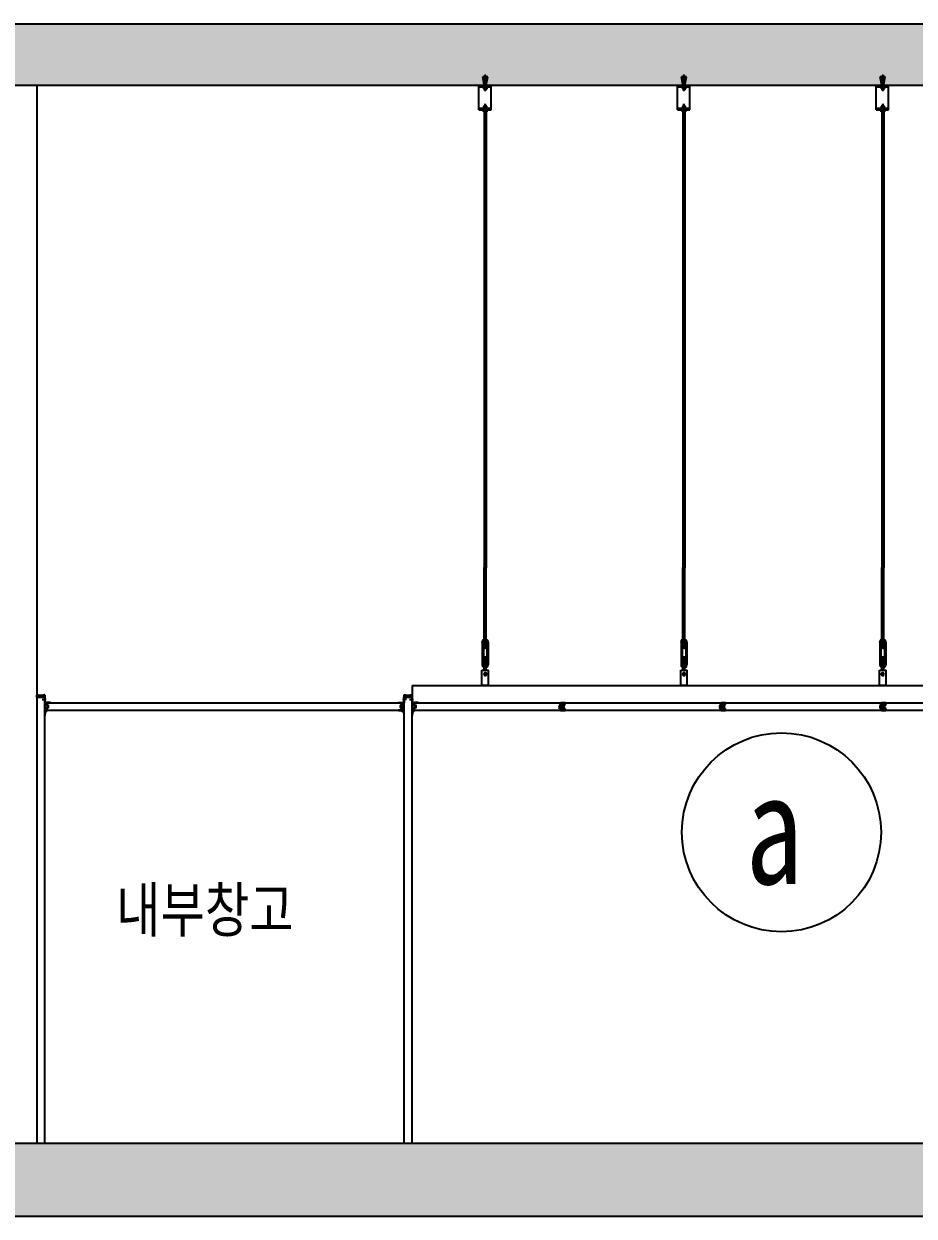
# Model space of a CAD drawing. Header units: millimetres. Extents: x 761574 to 813627, y -447408 to -384263.
# Drawn here: x 808141.4 to 808383, y -385322 to -384998.3 of the extents above; entities that cross this region are included whole.
import ezdxf

# ---------------------------------------------------------------- set-up
doc = ezdxf.new("R2010")
doc.units = ezdxf.units.MM
doc.header["$LTSCALE"] = 500
doc.linetypes.add('CENTER', pattern=[2, 1.25, -0.25, 0.25, -0.25])
doc.linetypes.add('HID', pattern=[2.2, 1.5, -0.7])
doc.layers.add('(크린)벽체 50T PANNEL', color=4, linetype='Continuous', lineweight=20)
for name, color, linetype in [('1', 1, 'CENTER'), ('3', 3, 'Continuous'), ('CAP', 3, 'Continuous'), ('CAUL', 7, 'Continuous'), ('ETC', 6, 'Continuous'), ('H1', 5, 'Continuous'), ('ik_Line', 30, 'Continuous'), ('PANEL', 7, 'Continuous'), ('S', 6, 'Continuous'), ('TEXT1', 2, 'Continuous'), ('TIT1', 3, 'Continuous'), ('방화석고', 9, 'Continuous'), ('크린판넬', 4, 'Continuous')]:
    doc.layers.add(name, color=color, linetype=linetype)
doc.styles.add('글씨1', font='stylu.ttf')
doc.styles.add('돋움', font='')
doc.styles.get('돋움').set_extended_font_data('DotumChe')

# ---------------------------------------------------------------- blocks, each defined once
blk = doc.blocks.new('*X11')
at = {"color": 0}
for p, q in [((627, 241), (627, 242)), ((627, 236), (631, 241)), ((627, 238), (630, 241)), ((627, 239), (628, 241)), ((631, 237), (627, 241)), ((630, 237), (627, 240)), ((628, 236), (627, 238)), ((627, 236), (627, 236)), ((629, 237), (634, 241)), ((634, 236), (629, 241)), ((635, 237), (631, 241)), ((631, 237), (635, 240)), ((635, 239), (632, 241)), ((632, 236), (635, 239)), ((634, 242), (635, 242)), ((635, 240), (634, 241)), ((634, 236), (635, 237)), ((635, 235), (634, 235)), ((635, 242), (635, 242)), ((635, 235), (635, 235))]:
    blk.add_line(p, q, dxfattribs=at)

msp = doc.modelspace()

# ---------------------------------------------------------------- hatches: boundary and pattern name
h = msp.add_hatch(color=253)
h.paths.add_polyline_path([(808147.7, -385182.6), (808147.7, -385183.31), (808148.08, -385183.31), (808148.08, -385183.96), (808147.7, -385183.96), (808147.7, -385184.67), (808147.38, -385184.67), (808147.38, -385183.91), (808148.03, -385183.91), (808148.03, -385183.36), (808147.38, -385183.36), (808147.38, -385182.6)])
h.paths.add_polyline_path([(808147.65, -385182.65), (808147.43, -385182.65), (808147.43, -385183.31), (808147.65, -385183.31)], flags=16)
h.paths.add_polyline_path([(808147.65, -385183.96), (808147.43, -385183.96), (808147.43, -385184.62), (808147.65, -385184.62)], flags=16)
h = msp.add_hatch(color=253)
h.paths.add_polyline_path([(808243.99, -385182.6), (808243.99, -385183.31), (808243.61, -385183.31), (808243.61, -385183.96), (808243.99, -385183.96), (808243.99, -385184.67), (808244.3, -385184.67), (808244.3, -385183.91), (808243.66, -385183.91), (808243.66, -385183.36), (808244.3, -385183.36), (808244.3, -385182.6)])
h.paths.add_polyline_path([(808244.04, -385182.65), (808244.25, -385182.65), (808244.25, -385183.31), (808244.04, -385183.31)], flags=16)
h.paths.add_polyline_path([(808244.04, -385183.96), (808244.25, -385183.96), (808244.25, -385184.62), (808244.04, -385184.62)], flags=16)
h = msp.add_hatch(color=253)
h.paths.add_polyline_path([(808247.36, -385182.6), (808247.36, -385183.31), (808247.74, -385183.31), (808247.74, -385183.96), (808247.36, -385183.96), (808247.36, -385184.67), (808247.04, -385184.67), (808247.04, -385183.91), (808247.69, -385183.91), (808247.69, -385183.36), (808247.04, -385183.36), (808247.04, -385182.6)])
h.paths.add_polyline_path([(808247.31, -385182.65), (808247.09, -385182.65), (808247.09, -385183.31), (808247.31, -385183.31)], flags=16)
h.paths.add_polyline_path([(808247.31, -385183.96), (808247.09, -385183.96), (808247.09, -385184.62), (808247.31, -385184.62)], flags=16)
h = msp.add_hatch(color=254)
edge = h.paths.add_edge_path()
edge.add_line((808287.73, -385182.63), (808287.64, -385182.63))
edge.add_line((808287.64, -385182.63), (808287.64, -385182.77))
edge.add_line((808287.64, -385182.77), (808287.6, -385182.77))
edge.add_line((808287.6, -385182.77), (808287.58, -385182.77))
edge.add_line((808287.58, -385182.77), (808287.58, -385182.71))
edge.add_line((808287.58, -385182.71), (808287.58, -385182.63))
edge.add_line((808287.58, -385182.63), (808287.43, -385182.63))
edge.add_arc((808287.69, -385182.91), 0.381, 48.3618, 131.6382, ccw=False)
edge.add_line((808287.94, -385182.63), (808287.79, -385182.63))
edge.add_line((808287.79, -385182.63), (808287.79, -385182.71))
edge.add_line((808287.79, -385182.71), (808287.79, -385182.77))
edge.add_line((808287.79, -385182.77), (808287.77, -385182.77))
edge.add_line((808287.77, -385182.77), (808287.73, -385182.77))
edge.add_line((808287.73, -385182.77), (808287.73, -385182.63))
h = msp.add_hatch(color=254)
edge = h.paths.add_edge_path()
edge.add_line((808331.25, -385182.63), (808331.16, -385182.63))
edge.add_line((808331.16, -385182.63), (808331.16, -385182.77))
edge.add_line((808331.16, -385182.77), (808331.12, -385182.77))
edge.add_line((808331.12, -385182.77), (808331.1, -385182.77))
edge.add_line((808331.1, -385182.77), (808331.1, -385182.71))
edge.add_line((808331.1, -385182.71), (808331.1, -385182.63))
edge.add_line((808331.1, -385182.63), (808330.95, -385182.63))
edge.add_arc((808331.21, -385182.91), 0.381, 48.3618, 131.6382, ccw=False)
edge.add_line((808331.46, -385182.63), (808331.31, -385182.63))
edge.add_line((808331.31, -385182.63), (808331.31, -385182.71))
edge.add_line((808331.31, -385182.71), (808331.31, -385182.77))
edge.add_line((808331.31, -385182.77), (808331.29, -385182.77))
edge.add_line((808331.29, -385182.77), (808331.25, -385182.77))
edge.add_line((808331.25, -385182.77), (808331.25, -385182.63))
h = msp.add_hatch(color=254)
edge = h.paths.add_edge_path()
edge.add_line((808374.77, -385182.63), (808374.68, -385182.63))
edge.add_line((808374.68, -385182.63), (808374.68, -385182.77))
edge.add_line((808374.68, -385182.77), (808374.64, -385182.77))
edge.add_line((808374.64, -385182.77), (808374.62, -385182.77))
edge.add_line((808374.62, -385182.77), (808374.62, -385182.71))
edge.add_line((808374.62, -385182.71), (808374.62, -385182.63))
edge.add_line((808374.62, -385182.63), (808374.47, -385182.63))
edge.add_arc((808374.73, -385182.91), 0.381, 48.3618, 131.6382, ccw=False)
edge.add_line((808374.98, -385182.63), (808374.83, -385182.63))
edge.add_line((808374.83, -385182.63), (808374.83, -385182.71))
edge.add_line((808374.83, -385182.71), (808374.83, -385182.77))
edge.add_line((808374.83, -385182.77), (808374.81, -385182.77))
edge.add_line((808374.81, -385182.77), (808374.77, -385182.77))
edge.add_line((808374.77, -385182.77), (808374.77, -385182.63))
at = {"layer": 'ik_Line'}
h = msp.add_hatch(dxfattribs=at)
h.set_pattern_fill('AR-CONC', color=8, scale=2.56, style=0)
h.set_pattern_definition([(50, (-2188353.002, 961625.568), (18.361860675, -1.606454656), [1.92, -21.12]), (355, (-2188353.002, 961625.568), (-3.55203414, 19.25611862), [1.536, -16.896]), (100.4514, (-2188351.472, 961625.435), (14.80984017, 17.64965228), [1.63174886, -17.94923807]), (46.1842, (-2188353.002, 961630.688), (27.32137084, -4.23728677), [2.88, -31.68]), (96.6356, (-2188350.725, 961630.335), (23.92736526, 24.9374175), [2.44762337, -26.9238528]), (351.1842, (-2188353.002, 961630.688), (23.9273458, 24.93743618), [2.304, -25.344]), (21, (-2188350.442, 961629.408), (15.280820534, -10.3070436), [1.92, -21.12]), (326, (-2188350.442, 961629.408), (6.2288725, 18.56384115), [1.536, -16.896]), (71.4514, (-2188349.169, 961628.55), (21.50969929, 8.25678072), [1.63174886, -17.94923807]), (37.5, (-2188353.002, 961625.5685), (0.311292296, 8.522082658), [0, -16.6912, 0, -17.152, 0, -16.96]), (7.5, (-2188353.002, 961625.5685), (6.734580159, 10.096939824), [0, -9.7792, 0, -16.3072, 0, -6.464]), (327.5, (-2188358.711, 961625.5685), (13.665854366, -0.577404716), [0, -6.4, 0, -19.968, 0, -26.496]), (317.5, (-2188361.271, 961625.568), (14.929565935, 2.562687548), [0, -8.32, 0, -13.2608, 0, -18.816])])
h.paths.add_polyline_path([(807476.17, -384998.34), (810100.71, -384998.34), (810100.71, -385014.97), (807476.17, -385014.97)])
h = msp.add_hatch(dxfattribs=at)
h.set_pattern_fill('AR-CONC', color=8, scale=2.56, style=0)
h.set_pattern_definition([(50, (-2189542.116, 961534.237), (18.361860675, -1.606454656), [1.92, -21.12]), (355, (-2189542.116, 961534.237), (-3.55203414, 19.25611862), [1.536, -16.896]), (100.4514, (-2189540.586, 961534.103), (14.80984017, 17.64965228), [1.63174886, -17.94923807]), (46.1842, (-2189542.116, 961539.357), (27.32137084, -4.23728677), [2.88, -31.68]), (96.6356, (-2189539.84, 961539.004), (23.92736526, 24.9374175), [2.44762337, -26.9238528]), (351.1842, (-2189542.116, 961539.357), (23.9273458, 24.93743618), [2.304, -25.344]), (21, (-2189539.556, 961538.077), (15.280820534, -10.3070436), [1.92, -21.12]), (326, (-2189539.556, 961538.077), (6.2288725, 18.56384115), [1.536, -16.896]), (71.4514, (-2189538.282, 961537.218), (21.50969929, 8.25678072), [1.63174886, -17.94923807]), (37.5, (-2189542.116, 961534.237), (0.311292296, 8.522082658), [0, -16.6912, 0, -17.152, 0, -16.96]), (7.5, (-2189542.116, 961534.237), (6.734580159, 10.096939824), [0, -9.7792, 0, -16.3072, 0, -6.464]), (327.5, (-2189547.8246, 961534.237), (13.665854366, -0.577404716), [0, -6.4, 0, -19.968, 0, -26.496]), (317.5, (-2189550.385, 961534.237), (14.929565935, 2.562687548), [0, -8.32, 0, -13.2608, 0, -18.816])])
h.paths.add_polyline_path([(807476.17, -385302.17), (810643.84, -385302.17), (810643.84, -385321.98), (807476.17, -385321.98)])

# ---------------------------------------------------------------- linework, layer by layer
at = {"layer": '(크린)벽체 50T PANNEL', "ltscale": 0.1}
for p, q in [((808144.92, -385180.5), (808147.1, -385180.5)), ((808147.1, -385181.15), (808144.92, -385181.15)), ((808244.59, -385180.5), (808246.76, -385180.5)), ((808246.76, -385181.15), (808244.59, -385181.15))]:
    msp.add_line(p, q, dxfattribs=at)
at = {"color": 2}
for p, q in [((807476.17, -384998.34), (810100.71, -384998.34)), ((807593, -385014.97), (809752.54, -385014.97)), ((807593.96, -385302.17), (809752.54, -385302.17)), ((807476.17, -385321.98), (810643.84, -385321.98))]:
    msp.add_line(p, q, dxfattribs=at)
at = {"color": 8, "linetype": 'HID'}
for p, q in [((808267.28, -385012.68), (808265.92, -385012.68)), ((808266.78, -385012.37), (808266.42, -385012.37)), ((808266.42, -385012.37), (808266.42, -385015.52)), ((808266.78, -385015.52), (808266.78, -385012.37)), ((808321.21, -385012.68), (808319.85, -385012.68)), ((808320.71, -385012.37), (808320.35, -385012.37)), ((808320.35, -385012.37), (808320.35, -385015.52)), ((808320.71, -385015.52), (808320.71, -385012.37)), ((808375.13, -385012.68), (808373.78, -385012.68)), ((808374.63, -385012.37), (808374.28, -385012.37)), ((808374.28, -385012.37), (808374.28, -385015.52)), ((808374.63, -385015.52), (808374.63, -385012.37))]:
    msp.add_line(p, q, dxfattribs=at)
at = {"color": 8, "linetype": 'HID', "ltscale": 0.1}
for p, q in [((808266.42, -385015.42), (808265.92, -385012.68)), ((808266.78, -385015.42), (808267.28, -385012.68)), ((808320.35, -385015.42), (808319.85, -385012.68)), ((808320.71, -385015.42), (808321.21, -385012.68)), ((808374.28, -385015.42), (808373.78, -385012.68)), ((808374.63, -385015.42), (808375.13, -385012.68))]:
    msp.add_line(p, q, dxfattribs=at)
for p, q in [((808264.85, -385014.97), (808268.2, -385014.97)), ((808264.85, -385021.68), (808264.85, -385014.97)), ((808264.85, -385015.42), (808268.2, -385015.42)), ((808265.93, -385015.52), (808265.93, -385015.42)), ((808267.19, -385015.52), (808265.93, -385015.52)), ((808266.15, -385015.52), (808266.15, -385016)), ((808266.15, -385016), (808267.09, -385016)), ((808266.34, -385015.52), (808266.34, -385016)), ((808266.42, -385016), (808266.42, -385016.47)), ((808266.78, -385016.47), (808266.42, -385016.47)), ((808266.78, -385016.47), (808266.78, -385016)), ((808266.87, -385015.52), (808266.87, -385016)), ((808267.09, -385016), (808267.09, -385015.52)), ((808267.19, -385015.42), (808267.19, -385015.52)), ((808268.2, -385021.68), (808268.2, -385014.97)), ((808318.77, -385014.97), (808322.13, -385014.97)), ((808318.77, -385021.68), (808318.77, -385014.97)), ((808318.77, -385015.42), (808322.13, -385015.42)), ((808319.85, -385015.52), (808319.85, -385015.42)), ((808321.11, -385015.52), (808319.85, -385015.52)), ((808320.08, -385015.52), (808320.08, -385016)), ((808320.08, -385016), (808321.02, -385016)), ((808320.26, -385015.52), (808320.26, -385016)), ((808320.35, -385016), (808320.35, -385016.47)), ((808320.71, -385016.47), (808320.35, -385016.47)), ((808320.71, -385016.47), (808320.71, -385016)), ((808320.79, -385015.52), (808320.79, -385016)), ((808321.02, -385016), (808321.02, -385015.52)), ((808321.11, -385015.42), (808321.11, -385015.52)), ((808322.13, -385021.68), (808322.13, -385014.97)), ((808372.7, -385014.97), (808376.05, -385014.97)), ((808372.7, -385021.68), (808372.7, -385014.97)), ((808372.7, -385015.42), (808376.05, -385015.42)), ((808373.78, -385015.52), (808373.78, -385015.42)), ((808375.04, -385015.52), (808373.78, -385015.52)), ((808374, -385015.52), (808374, -385016)), ((808374, -385016), (808374.94, -385016)), ((808374.19, -385015.52), (808374.19, -385016)), ((808374.28, -385016), (808374.28, -385016.47)), ((808374.63, -385016.47), (808374.28, -385016.47)), ((808374.63, -385016.47), (808374.63, -385016)), ((808374.72, -385015.52), (808374.72, -385016)), ((808374.94, -385016), (808374.94, -385015.52)), ((808375.04, -385015.42), (808375.04, -385015.52)), ((808376.05, -385021.68), (808376.05, -385014.97)), ((808264.85, -385021.23), (808268.2, -385021.23)), ((808264.85, -385021.68), (808268.2, -385021.68)), ((808266.34, -385022.24), (808266.34, -385146.04)), ((808266.87, -385022.24), (808266.87, -385146.04)), ((808318.77, -385021.23), (808322.13, -385021.23)), ((808318.77, -385021.68), (808322.13, -385021.68)), ((808320.26, -385022.24), (808320.26, -385146.04)), ((808320.8, -385022.24), (808320.8, -385146.04)), ((808372.7, -385021.23), (808376.05, -385021.23)), ((808372.7, -385021.68), (808376.05, -385021.68)), ((808374.19, -385022.24), (808374.19, -385146.04)), ((808374.72, -385022.24), (808374.72, -385146.04)), ((808266.33, -385166.91), (808266.34, -385145.92)), ((808266.86, -385166.91), (808266.87, -385145.92)), ((808320.25, -385166.91), (808320.26, -385145.92)), ((808320.79, -385166.91), (808320.8, -385145.92)), ((808374.18, -385166.91), (808374.19, -385145.92)), ((808374.72, -385166.91), (808374.72, -385145.92)), ((808266.33, -385167.71), (808266.33, -385165.88)), ((808266.86, -385167.71), (808266.86, -385165.88)), ((808320.25, -385167.71), (808320.25, -385165.88)), ((808320.79, -385167.71), (808320.79, -385165.88)), ((808374.18, -385167.71), (808374.18, -385165.88)), ((808374.72, -385167.71), (808374.72, -385165.88))]:
    msp.add_line(p, q)
at = {"color": 7}
for p, q in [((808266.73, -385167.84), (808266.46, -385167.84)), ((808266.73, -385167.84), (808266.46, -385167.84)), ((808320.66, -385167.84), (808320.39, -385167.84)), ((808320.66, -385167.84), (808320.39, -385167.84)), ((808374.58, -385167.84), (808374.31, -385167.84)), ((808374.58, -385167.84), (808374.31, -385167.84))]:
    msp.add_line(p, q, dxfattribs=at)
at = {"color": 6, "linetype": 'Continuous'}
for q in [(808589.44, -385177.96), (808246.76, -385182.63)]:
    msp.add_line((808246.76, -385177.96), q, dxfattribs=at)
at = {"color": 4}
for p, q in [((808287.07, -385182.72), (808287.07, -385183.15)), ((808287.49, -385183.18), (808287.07, -385182.76)), ((808287.38, -385183.22), (808287.07, -385182.91)), ((808287.51, -385182.67), (808287.11, -385182.67)), ((808287.55, -385183.1), (808287.13, -385182.67)), ((808287.55, -385182.95), (808287.28, -385182.67)), ((808287.55, -385182.8), (808287.43, -385182.67)), ((808287.55, -385183.14), (808287.55, -385182.72)), ((808287.82, -385182.7), (808287.82, -385183.14)), ((808288.24, -385183.17), (808287.82, -385182.75)), ((808288.13, -385183.21), (808287.82, -385182.9)), ((808288.26, -385182.66), (808287.86, -385182.66)), ((808288.3, -385183.09), (808287.88, -385182.66)), ((808288.3, -385182.94), (808288.03, -385182.66)), ((808288.3, -385182.79), (808288.18, -385182.66)), ((808288.3, -385183.13), (808288.3, -385182.7)), ((808330.59, -385182.72), (808330.59, -385183.15)), ((808331.01, -385183.18), (808330.59, -385182.76)), ((808330.9, -385183.22), (808330.59, -385182.91)), ((808331.03, -385182.67), (808330.63, -385182.67)), ((808331.07, -385183.1), (808330.65, -385182.67)), ((808331.07, -385182.95), (808330.8, -385182.67)), ((808331.07, -385182.8), (808330.95, -385182.67)), ((808331.07, -385183.14), (808331.07, -385182.72)), ((808331.34, -385182.7), (808331.34, -385183.14)), ((808331.76, -385183.17), (808331.34, -385182.75)), ((808331.65, -385183.21), (808331.34, -385182.9)), ((808331.78, -385182.66), (808331.38, -385182.66)), ((808331.82, -385183.09), (808331.4, -385182.66)), ((808331.82, -385182.94), (808331.55, -385182.66)), ((808331.82, -385182.79), (808331.7, -385182.66)), ((808331.82, -385183.13), (808331.82, -385182.7)), ((808374.11, -385182.72), (808374.11, -385183.15)), ((808374.53, -385183.18), (808374.11, -385182.76)), ((808374.42, -385183.22), (808374.11, -385182.91)), ((808374.55, -385182.67), (808374.15, -385182.67)), ((808374.59, -385183.1), (808374.17, -385182.67)), ((808374.59, -385182.95), (808374.32, -385182.67)), ((808374.59, -385182.8), (808374.47, -385182.67)), ((808374.59, -385183.14), (808374.59, -385182.72)), ((808374.86, -385182.7), (808374.86, -385183.14)), ((808375.28, -385183.17), (808374.86, -385182.75)), ((808375.17, -385183.21), (808374.86, -385182.9)), ((808375.3, -385182.66), (808374.9, -385182.66)), ((808375.34, -385183.09), (808374.92, -385182.66)), ((808375.34, -385182.94), (808375.07, -385182.66)), ((808375.34, -385182.79), (808375.22, -385182.66)), ((808375.34, -385183.13), (808375.34, -385182.7)), ((808286.77, -385183.26), (808286.66, -385183.37)), ((808286.66, -385183.37), (808286.66, -385183.64)), ((808287.21, -385183.96), (808286.66, -385183.41)), ((808287.21, -385184.11), (808286.66, -385183.56)), ((808286.66, -385183.76), (808286.66, -385184.03)), ((808286.95, -385184.14), (808286.66, -385183.85)), ((808286.8, -385184.14), (808286.66, -385184)), ((808286.66, -385184.03), (808286.77, -385184.14)), ((808287.55, -385184.59), (808286.69, -385183.73)), ((808287.21, -385183.81), (808286.72, -385183.31)), ((808286.96, -385183.26), (808286.77, -385183.26)), ((808286.77, -385184.14), (808286.96, -385184.14)), ((808287.21, -385183.65), (808286.82, -385183.26)), ((808287.07, -385183.15), (808286.96, -385183.26)), ((808287.21, -385183.51), (808286.96, -385183.26)), ((808286.96, -385184.14), (808287.07, -385184.25)), ((808287.21, -385183.36), (808287.04, -385183.18)), ((808287.24, -385183.23), (808287.07, -385183.06)), ((808287.07, -385184.25), (808287.07, -385184.68)), ((808287.53, -385184.72), (808287.07, -385184.26)), ((808287.39, -385184.73), (808287.07, -385184.41)), ((808287.24, -385184.73), (808287.07, -385184.56)), ((808287.11, -385184.73), (808287.51, -385184.73)), ((808287.21, -385183.64), (808287.21, -385183.27)), ((808287.21, -385184.13), (808287.21, -385183.76)), ((808287.26, -385183.22), (808287.43, -385183.22)), ((808287.43, -385184.18), (808287.26, -385184.18)), ((808287.55, -385184.44), (808287.29, -385184.18)), ((808287.52, -385183.25), (808287.41, -385183.35)), ((808287.41, -385183.35), (808287.41, -385183.63)), ((808287.96, -385183.94), (808287.41, -385183.39)), ((808287.96, -385184.09), (808287.41, -385183.54)), ((808287.41, -385183.75), (808287.41, -385184.02)), ((808287.7, -385184.13), (808287.41, -385183.84)), ((808287.55, -385184.13), (808287.41, -385183.99)), ((808287.41, -385184.02), (808287.52, -385184.13)), ((808287.43, -385183.22), (808287.55, -385183.14)), ((808287.55, -385184.26), (808287.43, -385184.18)), ((808288.3, -385184.58), (808287.44, -385183.72)), ((808287.55, -385184.29), (808287.45, -385184.19)), ((808287.96, -385183.79), (808287.47, -385183.3)), ((808287.71, -385183.25), (808287.52, -385183.25)), ((808287.52, -385184.13), (808287.71, -385184.13)), ((808287.55, -385184.68), (808287.55, -385184.26)), ((808287.96, -385183.64), (808287.57, -385183.25)), ((808287.82, -385183.14), (808287.71, -385183.25)), ((808287.96, -385183.5), (808287.71, -385183.24)), ((808287.71, -385184.13), (808287.82, -385184.23)), ((808287.96, -385183.35), (808287.79, -385183.17)), ((808287.99, -385183.22), (808287.82, -385183.05)), ((808287.82, -385184.23), (808287.82, -385184.67)), ((808288.28, -385184.71), (808287.82, -385184.24)), ((808288.14, -385184.71), (808287.82, -385184.39)), ((808287.99, -385184.71), (808287.82, -385184.54)), ((808287.86, -385184.71), (808288.26, -385184.71)), ((808287.96, -385183.63), (808287.96, -385183.25)), ((808287.96, -385184.12), (808287.96, -385183.75)), ((808288.01, -385183.21), (808288.18, -385183.21)), ((808288.18, -385184.16), (808288.01, -385184.16)), ((808288.3, -385184.43), (808288.04, -385184.16)), ((808288.18, -385183.21), (808288.3, -385183.13)), ((808288.3, -385184.25), (808288.18, -385184.16)), ((808288.3, -385184.28), (808288.2, -385184.18)), ((808288.3, -385184.67), (808288.3, -385184.25)), ((808330.29, -385183.26), (808330.18, -385183.37)), ((808330.18, -385183.37), (808330.18, -385183.64)), ((808330.73, -385183.96), (808330.18, -385183.41)), ((808330.73, -385184.11), (808330.18, -385183.56)), ((808330.18, -385183.76), (808330.18, -385184.03)), ((808330.47, -385184.14), (808330.18, -385183.85)), ((808330.32, -385184.14), (808330.18, -385184)), ((808330.18, -385184.03), (808330.29, -385184.14)), ((808331.07, -385184.59), (808330.21, -385183.73)), ((808330.73, -385183.81), (808330.24, -385183.31)), ((808330.48, -385183.26), (808330.29, -385183.26)), ((808330.29, -385184.14), (808330.48, -385184.14)), ((808330.73, -385183.65), (808330.34, -385183.26)), ((808330.59, -385183.15), (808330.48, -385183.26)), ((808330.73, -385183.51), (808330.48, -385183.26)), ((808330.48, -385184.14), (808330.59, -385184.25)), ((808330.73, -385183.36), (808330.56, -385183.18)), ((808330.76, -385183.23), (808330.59, -385183.06)), ((808330.59, -385184.25), (808330.59, -385184.68)), ((808331.05, -385184.72), (808330.59, -385184.26)), ((808330.91, -385184.73), (808330.59, -385184.41)), ((808330.76, -385184.73), (808330.59, -385184.56)), ((808330.63, -385184.73), (808331.03, -385184.73)), ((808330.73, -385183.64), (808330.73, -385183.27)), ((808330.73, -385184.13), (808330.73, -385183.76)), ((808330.78, -385183.22), (808330.95, -385183.22)), ((808330.95, -385184.18), (808330.78, -385184.18)), ((808331.07, -385184.44), (808330.81, -385184.18)), ((808331.04, -385183.25), (808330.93, -385183.35)), ((808330.93, -385183.35), (808330.93, -385183.63)), ((808331.48, -385183.94), (808330.93, -385183.39)), ((808331.48, -385184.09), (808330.93, -385183.54)), ((808330.93, -385183.75), (808330.93, -385184.02)), ((808331.22, -385184.13), (808330.93, -385183.84)), ((808331.07, -385184.13), (808330.93, -385183.99)), ((808330.93, -385184.02), (808331.04, -385184.13)), ((808330.95, -385183.22), (808331.07, -385183.14)), ((808331.07, -385184.26), (808330.95, -385184.18)), ((808331.82, -385184.58), (808330.96, -385183.72)), ((808331.07, -385184.29), (808330.97, -385184.19)), ((808331.48, -385183.79), (808330.99, -385183.3)), ((808331.23, -385183.25), (808331.04, -385183.25)), ((808331.04, -385184.13), (808331.23, -385184.13)), ((808331.07, -385184.68), (808331.07, -385184.26)), ((808331.48, -385183.64), (808331.09, -385183.25)), ((808331.34, -385183.14), (808331.23, -385183.25)), ((808331.48, -385183.5), (808331.23, -385183.24)), ((808331.23, -385184.13), (808331.34, -385184.23)), ((808331.48, -385183.35), (808331.31, -385183.17)), ((808331.51, -385183.22), (808331.34, -385183.05)), ((808331.34, -385184.23), (808331.34, -385184.67)), ((808331.8, -385184.71), (808331.34, -385184.24)), ((808331.66, -385184.71), (808331.34, -385184.39)), ((808331.51, -385184.71), (808331.34, -385184.54)), ((808331.38, -385184.71), (808331.78, -385184.71)), ((808331.48, -385183.63), (808331.48, -385183.25)), ((808331.48, -385184.12), (808331.48, -385183.75)), ((808331.53, -385183.21), (808331.7, -385183.21)), ((808331.7, -385184.16), (808331.53, -385184.16)), ((808331.82, -385184.43), (808331.56, -385184.16)), ((808331.7, -385183.21), (808331.82, -385183.13)), ((808331.82, -385184.25), (808331.7, -385184.16)), ((808331.82, -385184.28), (808331.72, -385184.18)), ((808331.82, -385184.67), (808331.82, -385184.25)), ((808373.81, -385183.26), (808373.7, -385183.37)), ((808373.7, -385183.37), (808373.7, -385183.64)), ((808374.25, -385183.96), (808373.7, -385183.41)), ((808374.25, -385184.11), (808373.7, -385183.56)), ((808373.7, -385183.76), (808373.7, -385184.03)), ((808373.99, -385184.14), (808373.7, -385183.85)), ((808373.84, -385184.14), (808373.7, -385184)), ((808373.7, -385184.03), (808373.81, -385184.14)), ((808374.59, -385184.59), (808373.73, -385183.73)), ((808374.25, -385183.81), (808373.76, -385183.31)), ((808374, -385183.26), (808373.81, -385183.26)), ((808373.81, -385184.14), (808374, -385184.14)), ((808374.25, -385183.65), (808373.86, -385183.26)), ((808374.11, -385183.15), (808374, -385183.26)), ((808374.25, -385183.51), (808374, -385183.26)), ((808374, -385184.14), (808374.11, -385184.25)), ((808374.25, -385183.36), (808374.08, -385183.18)), ((808374.28, -385183.23), (808374.11, -385183.06)), ((808374.11, -385184.25), (808374.11, -385184.68)), ((808374.57, -385184.72), (808374.11, -385184.26)), ((808374.43, -385184.73), (808374.11, -385184.41)), ((808374.28, -385184.73), (808374.11, -385184.56)), ((808374.15, -385184.73), (808374.55, -385184.73)), ((808374.25, -385183.64), (808374.25, -385183.27)), ((808374.25, -385184.13), (808374.25, -385183.76)), ((808374.3, -385183.22), (808374.47, -385183.22)), ((808374.47, -385184.18), (808374.3, -385184.18)), ((808374.59, -385184.44), (808374.33, -385184.18)), ((808374.56, -385183.25), (808374.45, -385183.35)), ((808374.45, -385183.35), (808374.45, -385183.63)), ((808375, -385183.94), (808374.45, -385183.39)), ((808375, -385184.09), (808374.45, -385183.54)), ((808374.45, -385183.75), (808374.45, -385184.02)), ((808374.74, -385184.13), (808374.45, -385183.84)), ((808374.59, -385184.13), (808374.45, -385183.99)), ((808374.45, -385184.02), (808374.56, -385184.13)), ((808374.47, -385183.22), (808374.59, -385183.14)), ((808374.59, -385184.26), (808374.47, -385184.18)), ((808375.34, -385184.58), (808374.48, -385183.72)), ((808374.59, -385184.29), (808374.49, -385184.19)), ((808375, -385183.79), (808374.51, -385183.3)), ((808374.75, -385183.25), (808374.56, -385183.25)), ((808374.56, -385184.13), (808374.75, -385184.13)), ((808374.59, -385184.68), (808374.59, -385184.26)), ((808375, -385183.64), (808374.61, -385183.25)), ((808374.86, -385183.14), (808374.75, -385183.25)), ((808375, -385183.5), (808374.75, -385183.24)), ((808374.75, -385184.13), (808374.86, -385184.23)), ((808375, -385183.35), (808374.83, -385183.17)), ((808375.03, -385183.22), (808374.86, -385183.05)), ((808374.86, -385184.23), (808374.86, -385184.67)), ((808375.32, -385184.71), (808374.86, -385184.24)), ((808375.18, -385184.71), (808374.86, -385184.39)), ((808375.03, -385184.71), (808374.86, -385184.54)), ((808374.9, -385184.71), (808375.3, -385184.71)), ((808375, -385183.63), (808375, -385183.25)), ((808375, -385184.12), (808375, -385183.75)), ((808375.05, -385183.21), (808375.22, -385183.21)), ((808375.22, -385184.16), (808375.05, -385184.16)), ((808375.34, -385184.43), (808375.08, -385184.16)), ((808375.22, -385183.21), (808375.34, -385183.13)), ((808375.34, -385184.25), (808375.22, -385184.16)), ((808375.34, -385184.28), (808375.24, -385184.18)), ((808375.34, -385184.67), (808375.34, -385184.25))]:
    msp.add_line(p, q, dxfattribs=at)
for points in [[(808267.01, -385174.83), (808266.8, -385174.48), (808266.4, -385174.48), (808266.19, -385174.83), (808266.4, -385175.18), (808266.8, -385175.18)], [(808320.93, -385174.83), (808320.73, -385174.48), (808320.32, -385174.48), (808320.12, -385174.83), (808320.32, -385175.18), (808320.73, -385175.18)], [(808374.86, -385174.83), (808374.65, -385174.48), (808374.25, -385174.48), (808374.05, -385174.83), (808374.25, -385175.18), (808374.65, -385175.18)]]:
    msp.add_lwpolyline(points, close=True)
at = {"color": 2}
for points in [[(808145.46, -385180.77), (808145.46, -385181.1, -0.414214), (808145.45, -385181.11), (808144.99, -385181.11, -0.414214), (808144.98, -385181.1), (808144.98, -385180.56, -0.414214), (808144.99, -385180.55), (808145.39, -385180.55), (808145.46, -385180.65)], [(808145.52, -385181.11, -0.414214), (808145.51, -385181.1), (808145.51, -385180.87, -0.414214), (808145.52, -385180.86), (808146.5, -385180.86, -0.414214), (808146.52, -385180.87), (808146.52, -385181.1, -0.414214), (808146.5, -385181.11)], [(808146.58, -385181.11, -0.414214), (808146.56, -385181.1), (808146.56, -385180.77), (808146.56, -385180.65), (808146.63, -385180.55), (808147.03, -385180.55, -0.414214), (808147.05, -385180.56), (808147.05, -385181.1, -0.414214), (808147.03, -385181.11)], [(808245.12, -385180.77), (808245.12, -385181.1, -0.414214), (808245.11, -385181.11), (808244.65, -385181.11, -0.414214), (808244.64, -385181.1), (808244.64, -385180.56, -0.414214), (808244.65, -385180.55), (808245.06, -385180.55), (808245.12, -385180.65)], [(808245.18, -385181.11, -0.414214), (808245.17, -385181.1), (808245.17, -385180.87, -0.414214), (808245.18, -385180.86), (808246.16, -385180.86, -0.414214), (808246.18, -385180.87), (808246.18, -385181.1, -0.414214), (808246.16, -385181.11)], [(808246.24, -385181.11, -0.414214), (808246.22, -385181.1), (808246.22, -385180.77), (808246.22, -385180.65), (808246.29, -385180.55), (808246.69, -385180.55, -0.414214), (808246.71, -385180.56), (808246.71, -385181.1, -0.414214), (808246.69, -385181.11)]]:
    msp.add_lwpolyline(points, format="xyb", close=True, dxfattribs=at)
for centre in [(808266.6, -385174.83), (808320.53, -385174.83), (808374.45, -385174.83)]:
    msp.add_circle(centre, 0.182)
at = {"color": 7}
for centre, start, end in [((808266.46, -385167.71), 180, 270), ((808266.46, -385167.71), 180, 270), ((808266.73, -385167.71), 270, 0), ((808266.73, -385167.71), 270, 0), ((808320.39, -385167.71), 180, 270), ((808320.39, -385167.71), 180, 270), ((808320.66, -385167.71), 270, 0), ((808320.66, -385167.71), 270, 0), ((808374.31, -385167.71), 180, 270), ((808374.31, -385167.71), 180, 270), ((808374.58, -385167.71), 270, 0), ((808374.58, -385167.71), 270, 0)]:
    msp.add_arc(centre, 0.134, start, end, dxfattribs=at)
at = {"color": 4}
for centre, radius, start, end in [((808287.11, -385182.72), 0.0423, 90, 180), ((808287.51, -385182.72), 0.0423, 0, 90), ((808287.86, -385182.7), 0.0423, 90, 180), ((808288.26, -385182.7), 0.0423, 0, 90), ((808330.63, -385182.72), 0.0423, 90, 180), ((808331.03, -385182.72), 0.0423, 0, 90), ((808331.38, -385182.7), 0.0423, 90, 180), ((808331.78, -385182.7), 0.0423, 0, 90), ((808374.15, -385182.72), 0.0423, 90, 180), ((808374.55, -385182.72), 0.0423, 0, 90), ((808374.9, -385182.7), 0.0423, 90, 180), ((808375.3, -385182.7), 0.0423, 0, 90), ((808286.69, -385183.64), 0.0212, 180, 250.5288), ((808286.69, -385183.76), 0.0212, 109.4712, 180), ((808286.66, -385183.7), 0.0423, 289.4712, 70.5288), ((808287.11, -385184.68), 0.0423, 180, 270), ((808287.21, -385183.7), 0.0423, 109.4712, 250.5288), ((808287.19, -385183.64), 0.0212, 289.4712, 0), ((808287.19, -385183.76), 0.0212, 0, 70.5288), ((808287.26, -385183.27), 0.0423, 90, 180), ((808287.26, -385184.13), 0.0423, 180, 270), ((808287.44, -385183.63), 0.0212, 180, 250.5288), ((808287.44, -385183.75), 0.0212, 109.4712, 180), ((808287.41, -385183.69), 0.0423, 289.4712, 70.5288), ((808287.51, -385184.68), 0.0423, 270, 0), ((808287.86, -385184.67), 0.0423, 180, 270), ((808287.96, -385183.69), 0.0423, 109.4712, 250.5288), ((808287.94, -385183.63), 0.0212, 289.4712, 0), ((808287.94, -385183.75), 0.0212, 0, 70.5288), ((808288.01, -385183.25), 0.0423, 90, 180), ((808288.01, -385184.12), 0.0423, 180, 270), ((808288.26, -385184.67), 0.0423, 270, 0), ((808330.21, -385183.64), 0.0212, 180, 250.5288), ((808330.21, -385183.76), 0.0212, 109.4712, 180), ((808330.18, -385183.7), 0.0423, 289.4712, 70.5288), ((808330.63, -385184.68), 0.0423, 180, 270), ((808330.73, -385183.7), 0.0423, 109.4712, 250.5288), ((808330.71, -385183.64), 0.0212, 289.4712, 0), ((808330.71, -385183.76), 0.0212, 0, 70.5288), ((808330.78, -385183.27), 0.0423, 90, 180), ((808330.78, -385184.13), 0.0423, 180, 270), ((808330.96, -385183.63), 0.0212, 180, 250.5288), ((808330.96, -385183.75), 0.0212, 109.4712, 180), ((808330.93, -385183.69), 0.0423, 289.4712, 70.5288), ((808331.03, -385184.68), 0.0423, 270, 0), ((808331.38, -385184.67), 0.0423, 180, 270), ((808331.48, -385183.69), 0.0423, 109.4712, 250.5288), ((808331.46, -385183.63), 0.0212, 289.4712, 0), ((808331.46, -385183.75), 0.0212, 0, 70.5288), ((808331.53, -385183.25), 0.0423, 90, 180), ((808331.53, -385184.12), 0.0423, 180, 270), ((808331.78, -385184.67), 0.0423, 270, 0), ((808373.73, -385183.64), 0.0212, 180, 250.5288), ((808373.73, -385183.76), 0.0212, 109.4712, 180), ((808373.7, -385183.7), 0.0423, 289.4712, 70.5288), ((808374.15, -385184.68), 0.0423, 180, 270), ((808374.25, -385183.7), 0.0423, 109.4712, 250.5288), ((808374.23, -385183.64), 0.0212, 289.4712, 0), ((808374.23, -385183.76), 0.0212, 0, 70.5288), ((808374.3, -385183.27), 0.0423, 90, 180), ((808374.3, -385184.13), 0.0423, 180, 270), ((808374.48, -385183.63), 0.0212, 180, 250.5288), ((808374.48, -385183.75), 0.0212, 109.4712, 180), ((808374.45, -385183.69), 0.0423, 289.4712, 70.5288), ((808374.55, -385184.68), 0.0423, 270, 0), ((808374.9, -385184.67), 0.0423, 180, 270), ((808375, -385183.69), 0.0423, 109.4712, 250.5288), ((808374.98, -385183.63), 0.0212, 289.4712, 0), ((808374.98, -385183.75), 0.0212, 0, 70.5288), ((808375.05, -385183.25), 0.0423, 90, 180), ((808375.05, -385184.12), 0.0423, 180, 270), ((808375.3, -385184.67), 0.0423, 270, 0)]:
    msp.add_arc(centre, radius, start, end, dxfattribs=at)
at = {"layer": '1'}
for points in [[(808147.1, -385181.11, -0.414214), (808147.06, -385181.15), (808144.97, -385181.15, -0.414214), (808144.92, -385181.11), (808144.92, -385180.55, -0.414214), (808144.97, -385180.5), (808145.42, -385180.5), (808145.51, -385180.64), (808145.51, -385180.77, 0.414214), (808145.55, -385180.82), (808146.47, -385180.82, 0.414214), (808146.52, -385180.77), (808146.52, -385180.64), (808146.61, -385180.5), (808147.06, -385180.5, -0.414214), (808147.1, -385180.55)], [(808246.76, -385181.11, -0.414214), (808246.72, -385181.15), (808244.63, -385181.15, -0.414214), (808244.59, -385181.11), (808244.59, -385180.55, -0.414214), (808244.63, -385180.5), (808245.08, -385180.5), (808245.17, -385180.64), (808245.17, -385180.77, 0.414214), (808245.21, -385180.82), (808246.13, -385180.82, 0.414214), (808246.18, -385180.77), (808246.18, -385180.64), (808246.27, -385180.5), (808246.72, -385180.5, -0.414214), (808246.76, -385180.55)]]:
    msp.add_lwpolyline(points, format="xyb", close=True, dxfattribs=at)
at = {"layer": '3'}
for points in [[(808147.1, -385183.1), (808147.16, -385183.1), (808147.16, -385184.67), (808148.63, -385184.67, -0.414214), (808148.57, -385184.73), (808148.17, -385184.73, 0.414214), (808147.16, -385185.74), (808147.16, -385186.14, -0.414214), (808147.1, -385186.2)], [(808244.59, -385183.1), (808244.53, -385183.1), (808244.53, -385184.67), (808243.05, -385184.67, 0.414214), (808243.11, -385184.73), (808243.52, -385184.73, -0.414214), (808244.53, -385185.74), (808244.53, -385186.14, 0.414214), (808244.59, -385186.2)], [(808246.76, -385183.1), (808246.82, -385183.1), (808246.82, -385184.67), (808248.29, -385184.67, -0.414214), (808248.23, -385184.73), (808247.83, -385184.73, 0.414214), (808246.82, -385185.74), (808246.82, -385186.14, -0.414214), (808246.76, -385186.2)]]:
    msp.add_lwpolyline(points, format="xyb", close=True, dxfattribs=at)
at = {"layer": 'CAP', "color": 6}
for points in [[(808287.73, -385182.63), (808287.64, -385182.63), (808287.64, -385182.77), (808287.6, -385182.77), (808287.58, -385182.77), (808287.58, -385182.71), (808287.58, -385182.71), (808287.58, -385182.63), (808287.43, -385182.63, -0.380246), (808287.94, -385182.63), (808287.79, -385182.63), (808287.79, -385182.71), (808287.79, -385182.71), (808287.79, -385182.77), (808287.77, -385182.77), (808287.73, -385182.77)], [(808331.25, -385182.63), (808331.16, -385182.63), (808331.16, -385182.77), (808331.12, -385182.77), (808331.1, -385182.77), (808331.1, -385182.71), (808331.1, -385182.71), (808331.1, -385182.63), (808330.95, -385182.63, -0.380246), (808331.46, -385182.63), (808331.31, -385182.63), (808331.31, -385182.71), (808331.31, -385182.71), (808331.31, -385182.77), (808331.29, -385182.77), (808331.25, -385182.77)], [(808374.77, -385182.63), (808374.68, -385182.63), (808374.68, -385182.77), (808374.64, -385182.77), (808374.62, -385182.77), (808374.62, -385182.71), (808374.62, -385182.71), (808374.62, -385182.63), (808374.47, -385182.63, -0.380246), (808374.98, -385182.63), (808374.83, -385182.63), (808374.83, -385182.71), (808374.83, -385182.71), (808374.83, -385182.77), (808374.81, -385182.77), (808374.77, -385182.77)]]:
    msp.add_lwpolyline(points, format="xyb", close=True, dxfattribs=at)
at = {"layer": 'CAUL', "color": 7}
for points in [[(808287.79, -385184.54, -0.175616), (808287.78, -385184.56, -0.104035), (808287.76, -385184.58, -0.064585), (808287.73, -385184.59, -0.050742), (808287.69, -385184.6, -0.050742), (808287.64, -385184.59, -0.064585), (808287.61, -385184.58, -0.104035), (808287.59, -385184.56, -0.175616), (808287.58, -385184.54, -0.175616), (808287.59, -385184.53, -0.104035), (808287.61, -385184.51, -0.064585), (808287.64, -385184.49, -0.050742), (808287.69, -385184.49, -0.050742), (808287.73, -385184.49, -0.064585), (808287.76, -385184.51, -0.104035), (808287.78, -385184.53, -0.175616)], [(808331.31, -385184.54, -0.175616), (808331.3, -385184.56, -0.104035), (808331.28, -385184.58, -0.064585), (808331.25, -385184.59, -0.050742), (808331.21, -385184.6, -0.050742), (808331.16, -385184.59, -0.064585), (808331.13, -385184.58, -0.104035), (808331.11, -385184.56, -0.175616), (808331.1, -385184.54, -0.175616), (808331.11, -385184.53, -0.104035), (808331.13, -385184.51, -0.064585), (808331.16, -385184.49, -0.050742), (808331.21, -385184.49, -0.050742), (808331.25, -385184.49, -0.064585), (808331.28, -385184.51, -0.104035), (808331.3, -385184.53, -0.175616)], [(808374.83, -385184.54, -0.175616), (808374.82, -385184.56, -0.104035), (808374.8, -385184.58, -0.064585), (808374.77, -385184.59, -0.050742), (808374.73, -385184.6, -0.050742), (808374.68, -385184.59, -0.064585), (808374.65, -385184.58, -0.104035), (808374.63, -385184.56, -0.175616), (808374.62, -385184.54, -0.175616), (808374.63, -385184.53, -0.104035), (808374.65, -385184.51, -0.064585), (808374.68, -385184.49, -0.050742), (808374.73, -385184.49, -0.050742), (808374.77, -385184.49, -0.064585), (808374.8, -385184.51, -0.104035), (808374.82, -385184.53, -0.175616)]]:
    msp.add_lwpolyline(points, format="xyb", close=True, dxfattribs=at)
for points in [[(808287.58, -385184.75, -0.175616), (808287.59, -385184.73, -0.104035), (808287.61, -385184.71, -0.064585), (808287.64, -385184.7, -0.050742), (808287.69, -385184.7, -0.050742), (808287.73, -385184.7, -0.064585), (808287.76, -385184.71, -0.104035), (808287.78, -385184.73, -0.175616), (808287.79, -385184.75, -0.175616)], [(808331.1, -385184.75, -0.175616), (808331.11, -385184.73, -0.104035), (808331.13, -385184.71, -0.064585), (808331.16, -385184.7, -0.050742), (808331.21, -385184.7, -0.050742), (808331.25, -385184.7, -0.064585), (808331.28, -385184.71, -0.104035), (808331.3, -385184.73, -0.175616), (808331.31, -385184.75, -0.175616)], [(808374.62, -385184.75, -0.175616), (808374.63, -385184.73, -0.104035), (808374.65, -385184.71, -0.064585), (808374.68, -385184.7, -0.050742), (808374.73, -385184.7, -0.050742), (808374.77, -385184.7, -0.064585), (808374.8, -385184.71, -0.104035), (808374.82, -385184.73, -0.175616), (808374.83, -385184.75, -0.175616)]]:
    msp.add_lwpolyline(points, format="xyb", dxfattribs=at)
at = {"layer": 'ETC'}
for p, q in [((808267.04, -385020.67), (808266.16, -385020.67)), ((808266.16, -385020.67), (808266.16, -385021.17)), ((808266.87, -385020.32), (808266.34, -385020.32)), ((808266.34, -385020.67), (808266.34, -385021.17)), ((808266.86, -385021.17), (808266.86, -385020.67)), ((808267.04, -385021.17), (808267.04, -385020.67)), ((808320.97, -385020.67), (808320.09, -385020.67)), ((808320.09, -385020.67), (808320.09, -385021.17)), ((808320.8, -385020.32), (808320.26, -385020.32)), ((808320.27, -385020.67), (808320.27, -385021.17)), ((808320.79, -385021.17), (808320.79, -385020.67)), ((808320.97, -385021.17), (808320.97, -385020.67)), ((808374.9, -385020.67), (808374.02, -385020.67)), ((808374.02, -385020.67), (808374.02, -385021.17)), ((808374.73, -385020.32), (808374.19, -385020.32)), ((808374.19, -385020.67), (808374.19, -385021.17)), ((808374.71, -385021.17), (808374.71, -385020.67)), ((808374.9, -385021.17), (808374.9, -385020.67)), ((808267.17, -385021.17), (808266.03, -385021.17)), ((808266.03, -385021.17), (808266.03, -385021.23)), ((808266.03, -385021.74), (808266.03, -385021.68)), ((808267.17, -385021.74), (808266.03, -385021.74)), ((808266.16, -385022.24), (808266.16, -385021.74)), ((808267.04, -385022.24), (808266.16, -385022.24)), ((808266.34, -385022.24), (808266.34, -385021.74)), ((808266.86, -385021.74), (808266.86, -385022.24)), ((808267.04, -385021.74), (808267.04, -385022.24)), ((808267.17, -385021.23), (808267.17, -385021.17)), ((808267.17, -385021.68), (808267.17, -385021.74)), ((808321.1, -385021.17), (808319.96, -385021.17)), ((808319.96, -385021.17), (808319.96, -385021.23)), ((808319.96, -385021.74), (808319.96, -385021.68)), ((808321.1, -385021.74), (808319.96, -385021.74)), ((808320.09, -385022.24), (808320.09, -385021.74)), ((808320.97, -385022.24), (808320.09, -385022.24)), ((808320.27, -385022.24), (808320.27, -385021.74)), ((808320.79, -385021.74), (808320.79, -385022.24)), ((808320.97, -385021.74), (808320.97, -385022.24)), ((808321.1, -385021.23), (808321.1, -385021.17)), ((808321.1, -385021.68), (808321.1, -385021.74)), ((808375.02, -385021.17), (808373.88, -385021.17)), ((808373.88, -385021.17), (808373.88, -385021.23)), ((808373.88, -385021.74), (808373.88, -385021.68)), ((808375.02, -385021.74), (808373.88, -385021.74)), ((808374.02, -385022.24), (808374.02, -385021.74)), ((808374.9, -385022.24), (808374.02, -385022.24)), ((808374.19, -385022.24), (808374.19, -385021.74)), ((808374.71, -385021.74), (808374.71, -385022.24)), ((808374.9, -385021.74), (808374.9, -385022.24)), ((808375.02, -385021.23), (808375.02, -385021.17)), ((808375.02, -385021.68), (808375.02, -385021.74))]:
    msp.add_line(p, q, dxfattribs=at)
at = {"layer": 'H1', "color": 7}
for p, q in [((808265.8, -385166.15), (808265.8, -385166.1)), ((808265.8, -385166.15), (808265.8, -385172.31)), ((808266.12, -385166.15), (808266.12, -385172.31)), ((808266.14, -385165.47), (808266.14, -385165.39)), ((808266.14, -385165.39), (808266.6, -385165.39)), ((808267.05, -385165.39), (808266.6, -385165.39)), ((808267.05, -385165.47), (808267.05, -385165.39)), ((808267.07, -385166.15), (808267.07, -385172.31)), ((808267.39, -385166.15), (808267.39, -385166.1)), ((808267.39, -385166.15), (808267.39, -385172.35)), ((808319.72, -385166.15), (808319.72, -385166.1)), ((808319.72, -385166.15), (808319.72, -385172.31)), ((808320.05, -385166.15), (808320.05, -385172.31)), ((808320.07, -385165.47), (808320.07, -385165.39)), ((808320.07, -385165.39), (808320.52, -385165.39)), ((808320.98, -385165.39), (808320.52, -385165.39)), ((808320.98, -385165.47), (808320.98, -385165.39)), ((808321, -385166.15), (808321, -385172.31)), ((808321.32, -385166.15), (808321.32, -385166.1)), ((808321.32, -385166.15), (808321.32, -385172.35)), ((808373.65, -385166.15), (808373.65, -385166.1)), ((808373.65, -385166.15), (808373.65, -385172.31)), ((808373.97, -385166.15), (808373.97, -385172.31)), ((808373.99, -385165.47), (808373.99, -385165.39)), ((808373.99, -385165.39), (808374.45, -385165.39)), ((808374.9, -385165.39), (808374.45, -385165.39)), ((808374.9, -385165.47), (808374.9, -385165.39)), ((808374.92, -385166.15), (808374.92, -385172.31)), ((808375.25, -385166.15), (808375.25, -385166.1)), ((808375.25, -385166.15), (808375.25, -385172.35)), ((808265.8, -385172.31), (808265.8, -385172.35)), ((808266.14, -385172.98), (808266.14, -385173.07)), ((808266.14, -385172.98), (808266.14, -385173.07)), ((808266.14, -385173.07), (808266.6, -385173.07)), ((808266.14, -385173.07), (808266.6, -385173.07)), ((808266.32, -385172.31), (808266.32, -385170.43)), ((808266.32, -385172.31), (808266.32, -385172.57)), ((808266.33, -385173.75), (808266.33, -385173.07)), ((808266.33, -385173.18), (808266.87, -385173.07)), ((808266.33, -385173.3), (808266.87, -385173.19)), ((808266.64, -385170.21), (808266.55, -385170.21)), ((808267.05, -385173.07), (808266.6, -385173.07)), ((808267.05, -385173.07), (808266.6, -385173.07)), ((808266.87, -385172.31), (808266.87, -385170.43)), ((808266.87, -385172.31), (808266.87, -385172.57)), ((808266.87, -385173.75), (808266.87, -385173.07)), ((808267.05, -385172.98), (808267.05, -385173.07)), ((808267.05, -385172.98), (808267.05, -385173.07)), ((808267.39, -385172.31), (808267.39, -385172.35)), ((808319.72, -385172.31), (808319.72, -385172.35)), ((808320.07, -385172.98), (808320.07, -385173.07)), ((808320.07, -385172.98), (808320.07, -385173.07)), ((808320.07, -385173.07), (808320.52, -385173.07)), ((808320.07, -385173.07), (808320.52, -385173.07)), ((808320.25, -385172.31), (808320.25, -385170.43)), ((808320.25, -385172.31), (808320.25, -385172.57)), ((808320.26, -385173.75), (808320.26, -385173.07)), ((808320.26, -385173.18), (808320.79, -385173.07)), ((808320.26, -385173.3), (808320.79, -385173.19)), ((808320.57, -385170.21), (808320.47, -385170.21)), ((808320.98, -385173.07), (808320.52, -385173.07)), ((808320.98, -385173.07), (808320.52, -385173.07)), ((808320.79, -385172.31), (808320.79, -385170.43)), ((808320.79, -385172.31), (808320.79, -385172.57)), ((808320.79, -385173.75), (808320.79, -385173.07)), ((808320.98, -385172.98), (808320.98, -385173.07)), ((808320.98, -385172.98), (808320.98, -385173.07)), ((808321.32, -385172.31), (808321.32, -385172.35)), ((808373.65, -385172.31), (808373.65, -385172.35)), ((808373.99, -385172.98), (808373.99, -385173.07)), ((808373.99, -385172.98), (808373.99, -385173.07)), ((808373.99, -385173.07), (808374.45, -385173.07)), ((808373.99, -385173.07), (808374.45, -385173.07)), ((808374.17, -385172.31), (808374.17, -385170.43)), ((808374.17, -385172.31), (808374.17, -385172.57)), ((808374.18, -385173.75), (808374.18, -385173.07)), ((808374.18, -385173.18), (808374.72, -385173.07)), ((808374.18, -385173.3), (808374.72, -385173.19)), ((808374.5, -385170.21), (808374.4, -385170.21)), ((808374.9, -385173.07), (808374.45, -385173.07)), ((808374.9, -385173.07), (808374.45, -385173.07)), ((808374.72, -385172.31), (808374.72, -385170.43)), ((808374.72, -385172.31), (808374.72, -385172.57)), ((808374.72, -385173.75), (808374.72, -385173.07)), ((808374.9, -385172.98), (808374.9, -385173.07)), ((808374.9, -385172.98), (808374.9, -385173.07)), ((808375.25, -385172.31), (808375.25, -385172.35)), ((808266.33, -385173.42), (808266.87, -385173.31)), ((808266.33, -385173.42), (808266.87, -385173.31)), ((808266.33, -385173.42), (808266.87, -385173.31)), ((808266.33, -385173.53), (808266.87, -385173.42)), ((808266.33, -385173.65), (808266.87, -385173.54)), ((808266.39, -385173.75), (808266.87, -385173.66)), ((808266.39, -385173.75), (808266.87, -385173.66)), ((808320.26, -385173.42), (808320.79, -385173.31)), ((808320.26, -385173.42), (808320.79, -385173.31)), ((808320.26, -385173.42), (808320.79, -385173.31)), ((808320.26, -385173.53), (808320.79, -385173.42)), ((808320.26, -385173.65), (808320.79, -385173.54)), ((808320.31, -385173.75), (808320.79, -385173.66)), ((808320.31, -385173.75), (808320.79, -385173.66)), ((808374.18, -385173.42), (808374.72, -385173.31)), ((808374.18, -385173.42), (808374.72, -385173.31)), ((808374.18, -385173.42), (808374.72, -385173.31)), ((808374.18, -385173.53), (808374.72, -385173.42)), ((808374.18, -385173.65), (808374.72, -385173.54)), ((808374.24, -385173.75), (808374.72, -385173.66)), ((808374.24, -385173.75), (808374.72, -385173.66))]:
    msp.add_line(p, q, dxfattribs=at)
for centre, radius, start, end in [((808266.5, -385166.1), 0.708, 122.7739, 180), ((808266.1, -385165.47), 0.0411, 302.7739, 0), ((808266.1, -385165.47), 0.0411, 302.7739, 0), ((808266.6, -385166.3), 0.497, 90, 162.2848), ((808266.6, -385166.3), 0.497, 17.7152, 90), ((808267.09, -385165.47), 0.0411, 180, 237.2261), ((808267.09, -385165.47), 0.0411, 180, 237.2261), ((808266.69, -385166.1), 0.708, 0, 57.2261), ((808320.43, -385166.1), 0.708, 122.7739, 180), ((808320.02, -385165.47), 0.0411, 302.7739, 0), ((808320.02, -385165.47), 0.0411, 302.7739, 0), ((808320.52, -385166.3), 0.497, 90, 162.2848), ((808320.52, -385166.3), 0.497, 17.7152, 90), ((808321.02, -385165.47), 0.0411, 180, 237.2261), ((808321.02, -385165.47), 0.0411, 180, 237.2261), ((808320.61, -385166.1), 0.708, 0, 57.2261), ((808374.36, -385166.1), 0.708, 122.7739, 180), ((808373.95, -385165.47), 0.0411, 302.7739, 0), ((808373.95, -385165.47), 0.0411, 302.7739, 0), ((808374.45, -385166.3), 0.497, 90, 162.2848), ((808374.45, -385166.3), 0.497, 17.7152, 90), ((808374.94, -385165.47), 0.0411, 180, 237.2261), ((808374.94, -385165.47), 0.0411, 180, 237.2261), ((808374.54, -385166.1), 0.708, 0, 57.2261), ((808266.5, -385172.35), 0.708, 180, 237.2261), ((808266.5, -385172.35), 0.708, 219.5164, 237.2261), ((808266.6, -385172.16), 0.497, 197.7152, 270), ((808266.1, -385172.98), 0.0411, 0, 57.2261), ((808266.1, -385172.98), 0.0411, 0, 57.2261), ((808266.1, -385172.98), 0.0411, 0, 57.2261), ((808266.1, -385172.98), 0.0411, 0, 57.2261), ((808266.55, -385170.43), 0.224, 90, 180), ((808266.6, -385172.16), 0.497, 270, 342.2848), ((808266.64, -385170.43), 0.224, 0, 90), ((808267.09, -385172.98), 0.0411, 122.7739, 180), ((808267.09, -385172.98), 0.0411, 122.7739, 180), ((808267.09, -385172.98), 0.0411, 122.7739, 180), ((808267.09, -385172.98), 0.0411, 122.7739, 180), ((808266.69, -385172.35), 0.708, 302.7739, 0), ((808266.69, -385172.35), 0.708, 302.7739, 320.4836), ((808320.43, -385172.35), 0.708, 180, 237.2261), ((808320.43, -385172.35), 0.708, 219.5164, 237.2261), ((808320.52, -385172.16), 0.497, 197.7152, 270), ((808320.02, -385172.98), 0.0411, 0, 57.2261), ((808320.02, -385172.98), 0.0411, 0, 57.2261), ((808320.02, -385172.98), 0.0411, 0, 57.2261), ((808320.02, -385172.98), 0.0411, 0, 57.2261), ((808320.47, -385170.43), 0.224, 90, 180), ((808320.52, -385172.16), 0.497, 270, 342.2848), ((808320.57, -385170.43), 0.224, 0, 90), ((808321.02, -385172.98), 0.0411, 122.7739, 180), ((808321.02, -385172.98), 0.0411, 122.7739, 180), ((808321.02, -385172.98), 0.0411, 122.7739, 180), ((808321.02, -385172.98), 0.0411, 122.7739, 180), ((808320.61, -385172.35), 0.708, 302.7739, 0), ((808320.61, -385172.35), 0.708, 302.7739, 320.4836), ((808374.36, -385172.35), 0.708, 180, 237.2261), ((808374.36, -385172.35), 0.708, 219.5164, 237.2261), ((808374.45, -385172.16), 0.497, 197.7152, 270), ((808373.95, -385172.98), 0.0411, 0, 57.2261), ((808373.95, -385172.98), 0.0411, 0, 57.2261), ((808373.95, -385172.98), 0.0411, 0, 57.2261), ((808373.95, -385172.98), 0.0411, 0, 57.2261), ((808374.4, -385170.43), 0.224, 90, 180), ((808374.45, -385172.16), 0.497, 270, 342.2848), ((808374.5, -385170.43), 0.224, 0, 90), ((808374.94, -385172.98), 0.0411, 122.7739, 180), ((808374.94, -385172.98), 0.0411, 122.7739, 180), ((808374.94, -385172.98), 0.0411, 122.7739, 180), ((808374.94, -385172.98), 0.0411, 122.7739, 180), ((808374.54, -385172.35), 0.708, 302.7739, 0), ((808374.54, -385172.35), 0.708, 302.7739, 320.4836)]:
    msp.add_arc(centre, radius, start, end, dxfattribs=at)
at = {"layer": 'ik_Line', "color": 3}
for p, q in [((808147.1, -385180.97), (808147.1, -385182.6)), ((808147.16, -385180.97), (808147.1, -385180.97)), ((808147.1, -385182.6), (808148.71, -385182.6)), ((808147.16, -385182.54), (808147.16, -385180.97)), ((808148.71, -385182.54), (808147.16, -385182.54)), ((808148.71, -385182.6), (808148.71, -385182.54)), ((808242.97, -385182.6), (808242.97, -385182.54)), ((808242.97, -385182.54), (808244.53, -385182.54)), ((808244.59, -385182.6), (808242.97, -385182.6)), ((808244.53, -385182.54), (808244.53, -385180.97)), ((808244.53, -385180.97), (808244.59, -385180.97)), ((808244.59, -385180.97), (808244.59, -385182.6)), ((808246.76, -385180.97), (808246.76, -385182.6)), ((808246.82, -385180.97), (808246.76, -385180.97)), ((808246.76, -385182.6), (808248.37, -385182.6)), ((808246.82, -385182.54), (808246.82, -385180.97)), ((808248.37, -385182.54), (808246.82, -385182.54)), ((808248.37, -385182.6), (808248.37, -385182.54))]:
    msp.add_line(p, q, dxfattribs=at)
at = {"layer": 'PANEL', "color": 4}
for points in [[(808147.7, -385182.6), (808147.7, -385183.31), (808148.08, -385183.31), (808148.08, -385183.96), (808147.7, -385183.96), (808147.7, -385184.67), (808147.38, -385184.67), (808147.38, -385183.91), (808148.03, -385183.91), (808148.03, -385183.36), (808147.38, -385183.36), (808147.38, -385182.6)], [(808243.99, -385182.6), (808243.99, -385183.31), (808243.61, -385183.31), (808243.61, -385183.96), (808243.99, -385183.96), (808243.99, -385184.67), (808244.3, -385184.67), (808244.3, -385183.91), (808243.66, -385183.91), (808243.66, -385183.36), (808244.3, -385183.36), (808244.3, -385182.6)], [(808247.36, -385182.6), (808247.36, -385183.31), (808247.74, -385183.31), (808247.74, -385183.96), (808247.36, -385183.96), (808247.36, -385184.67), (808247.04, -385184.67), (808247.04, -385183.91), (808247.69, -385183.91), (808247.69, -385183.36), (808247.04, -385183.36), (808247.04, -385182.6)]]:
    msp.add_lwpolyline(points, close=True, dxfattribs=at)
at = {"layer": 'S'}
for p, q in [((808265.71, -385177.96), (808265.71, -385173.75)), ((808265.71, -385173.75), (808267.49, -385173.75)), ((808267.49, -385177.96), (808267.49, -385173.75)), ((808319.63, -385177.96), (808319.63, -385173.75)), ((808319.63, -385173.75), (808321.42, -385173.75)), ((808321.42, -385177.96), (808321.42, -385173.75)), ((808373.56, -385177.96), (808373.56, -385173.75)), ((808373.56, -385173.75), (808375.35, -385173.75)), ((808375.35, -385177.96), (808375.35, -385173.75)), ((808265.71, -385177.84), (808267.49, -385177.84)), ((808265.71, -385177.96), (808267.49, -385177.96)), ((808319.63, -385177.84), (808321.42, -385177.84)), ((808319.63, -385177.96), (808321.42, -385177.96)), ((808373.56, -385177.84), (808375.35, -385177.84)), ((808373.56, -385177.96), (808375.35, -385177.96))]:
    msp.add_line(p, q, dxfattribs=at)
at = {"layer": 'TIT1', "color": 2}
msp.add_circle((808346.98, -385217.79), 27, dxfattribs=at)
at = {"layer": '방화석고', "linetype": 'Continuous'}
msp.add_line((808144.92, -385014.97), (808144.92, -385302.17), dxfattribs=at)
at = {"layer": '크린판넬', "color": 2}
for p, q in [((808146.43, -385181.76), (808147.16, -385181.69)), ((808146.43, -385181.76), (808147.16, -385181.82)), ((808245.26, -385181.76), (808244.53, -385181.69)), ((808245.26, -385181.76), (808244.53, -385181.82)), ((808246.09, -385181.76), (808246.82, -385181.69)), ((808246.09, -385181.76), (808246.82, -385181.82))]:
    msp.add_line(p, q, dxfattribs=at)
at = {"layer": '크린판넬', "linetype": 'Continuous'}
for p, q in [((808147.1, -385302.17), (808147.1, -385180.5)), ((808147.1, -385182.63), (808244.59, -385182.63)), ((808244.59, -385302.17), (808244.59, -385180.5)), ((808246.76, -385302.17), (808246.76, -385180.5)), ((808246.76, -385182.63), (808589.44, -385182.63)), ((808147.1, -385184.67), (808244.59, -385184.67)), ((808246.76, -385184.67), (808589.44, -385184.67)), ((807593.96, -385302.17), (809752.54, -385302.17))]:
    msp.add_line(p, q, dxfattribs=at)
at = {"layer": '크린판넬', "color": 2}
for points in [[(808147.16, -385181.92, 1), (808147.16, -385181.59)], [(808244.53, -385181.92, -1), (808244.53, -385181.59)], [(808246.82, -385181.92, 1), (808246.82, -385181.59)]]:
    msp.add_lwpolyline(points, format="xyb", close=True, dxfattribs=at)

# ---------------------------------------------------------------- block references
at = {"layer": 'CAUL', "color": 7, "xscale": -0.02654747575120829, "yscale": 0.02654747573538475, "zscale": 0.02654747573538476}
for p in [(808304.43, -385190.98), (808347.95, -385190.98), (808391.47, -385190.98)]:
    msp.add_blockref('*X11', p, dxfattribs=at)

# ---------------------------------------------------------------- texts
at = {"layer": 'TEXT1', "color": 7, "linetype": 'ByBlock', "style": '글씨1', "width": 0.8}
msp.add_text('내부창고', height=12, dxfattribs=at).set_placement((808166.46, -385244.85))
at = {"layer": 'TIT1', "color": 3, "style": '돋움', "width": 0.8}
msp.add_text('a', height=30, dxfattribs=at).set_placement((808337.23, -385231.82))

doc.saveas('drawing.dxf')
